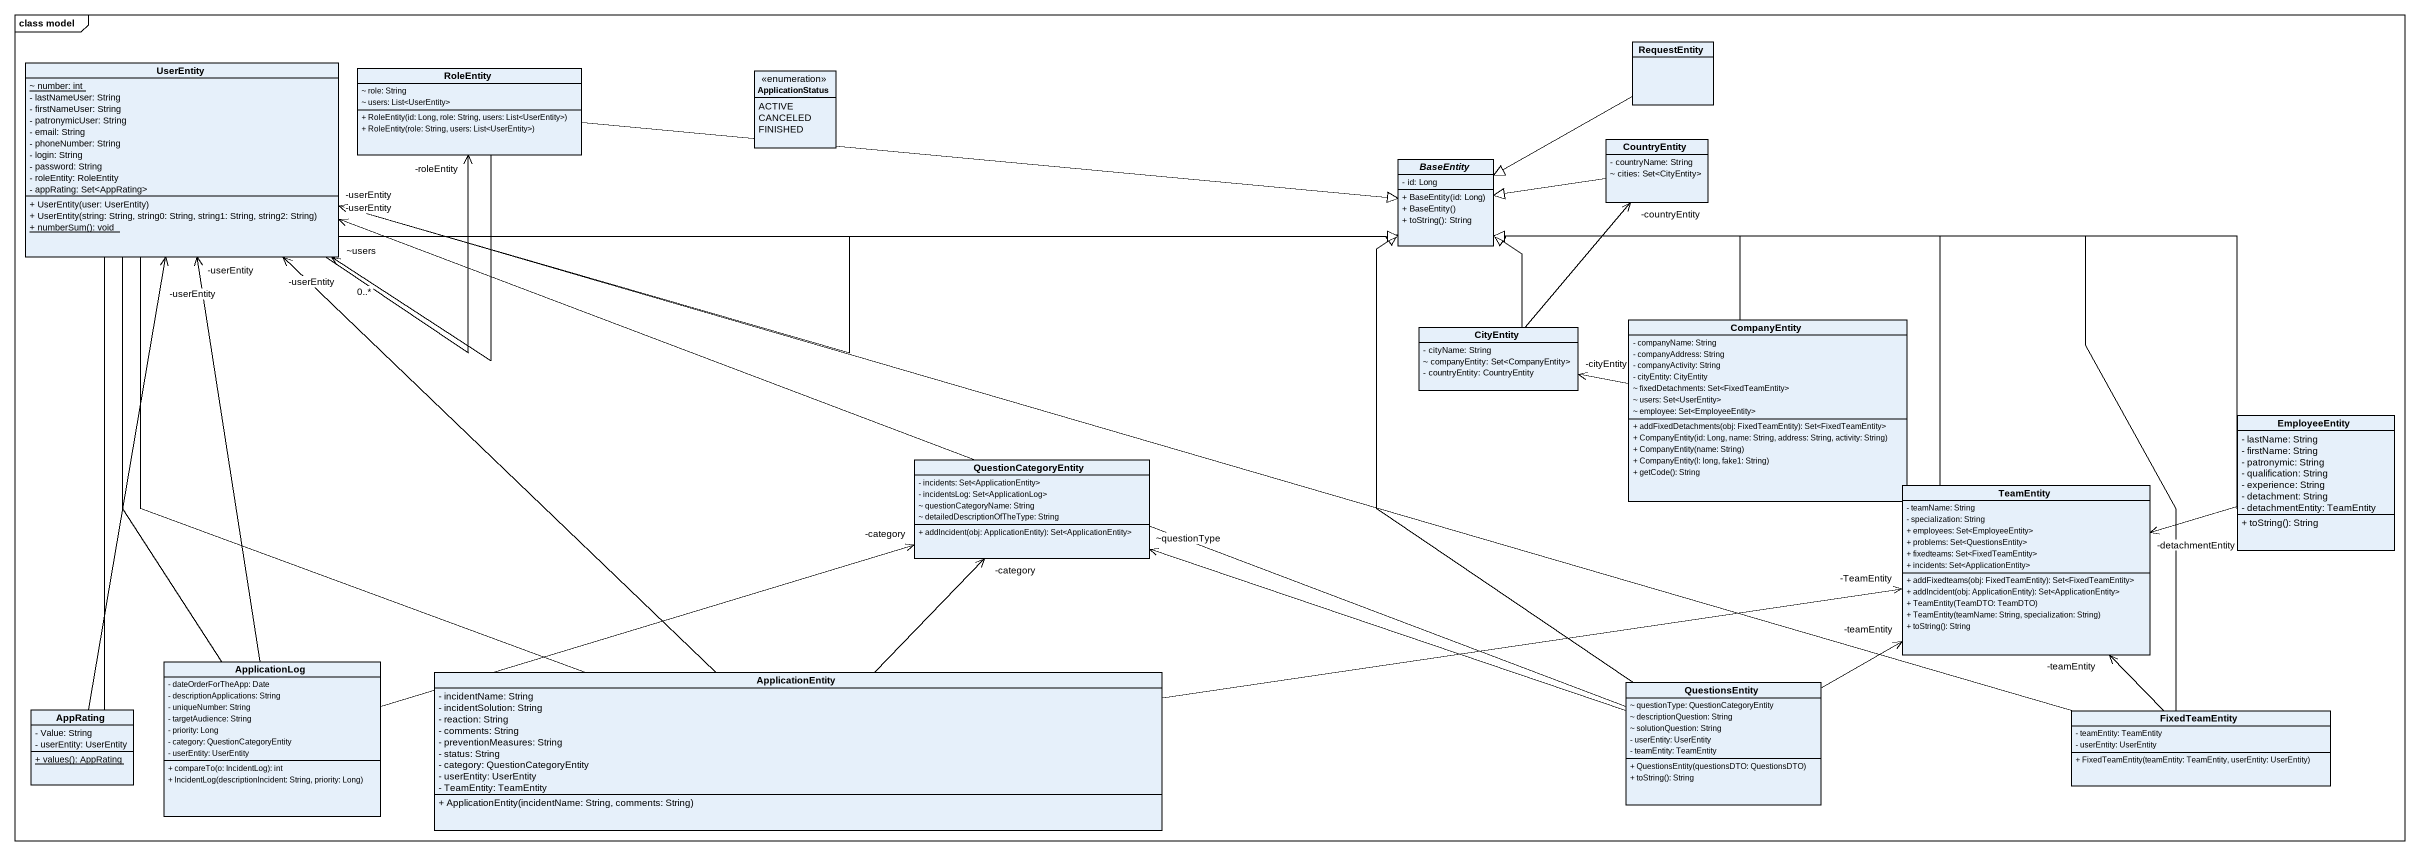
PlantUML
@startuml
mainframe class model
hide circle
hide empty members
skinparam classAttributeIconSize 0
class RequestEntity
class UserEntity {
  {static} ~ number: int
  - lastNameUser: String
  - firstNameUser: String
  - patronymicUser: String
  - email: String
  - phoneNumber: String
  - login: String
  - password: String
  - roleEntity: RoleEntity
  - appRating: Set<AppRating>
  + UserEntity(user: UserEntity)
  + UserEntity(string: String, string0: String, string1: String, string2: String)
  {static} + numberSum(): void
}
class RoleEntity {
  ~ role: String
  ~ users: List<UserEntity>
  + RoleEntity(id: Long, role: String, users: List<UserEntity>)
  + RoleEntity(role: String, users: List<UserEntity>)
}
enum ApplicationStatus {
  ACTIVE
  CANCELED
  FINISHED
}
abstract class BaseEntity {
  - id: Long
  + BaseEntity(id: Long)
  + BaseEntity()
  + toString(): String
}
class CountryEntity {
  - countryName: String
  ~ cities: Set<CityEntity>
}
class CityEntity {
  - cityName: String
  ~ companyEntity: Set<CompanyEntity>
  - countryEntity: CountryEntity
}
class CompanyEntity {
  - companyName: String
  - companyAddress: String
  - companyActivity: String
  - cityEntity: CityEntity
  ~ fixedDetachments: Set<FixedTeamEntity>
  ~ users: Set<UserEntity>
  ~ employee: Set<EmployeeEntity>
  + addFixedDetachments(obj: FixedTeamEntity): Set<FixedTeamEntity>
  + CompanyEntity(id: Long, name: String, address: String, activity: String)
  + CompanyEntity(name: String)
  + CompanyEntity(l: long, fake1: String)
  + getCode(): String
}
class EmployeeEntity {
  - lastName: String
  - firstName: String
  - patronymic: String
  - qualification: String
  - experience: String
  - detachment: String
  - detachmentEntity: TeamEntity
  + toString(): String
}
class QuestionCategoryEntity {
  - incidents: Set<ApplicationEntity>
  - incidentsLog: Set<ApplicationLog>
  ~ questionCategoryName: String
  ~ detailedDescriptionOfTheType: String
  + addIncident(obj: ApplicationEntity): Set<ApplicationEntity>
}
class TeamEntity {
  - teamName: String
  - specialization: String
  + employees: Set<EmployeeEntity>
  + problems: Set<QuestionsEntity>
  + fixedteams: Set<FixedTeamEntity>
  + incidents: Set<ApplicationEntity>
  + addFixedteams(obj: FixedTeamEntity): Set<FixedTeamEntity>
  + addIncident(obj: ApplicationEntity): Set<ApplicationEntity>
  + TeamEntity(TeamDTO: TeamDTO)
  + TeamEntity(teamName: String, specialization: String)
  + toString(): String
}
class ApplicationLog {
  - dateOrderForTheApp: Date
  - descriptionApplications: String
  - uniqueNumber: String
  - targetAudience: String
  - priority: Long
  - category: QuestionCategoryEntity
  - userEntity: UserEntity
  + compareTo(o: IncidentLog): int
  + IncidentLog(descriptionIncident: String, priority: Long)
}
class AppRating {
  - Value: String
  - userEntity: UserEntity
  {static} + values(): AppRating
}
class ApplicationEntity {
  - incidentName: String
  - incidentSolution: String
  - reaction: String
  - comments: String
  - preventionMeasures: String
  - status: String
  - category: QuestionCategoryEntity
  - userEntity: UserEntity
  - TeamEntity: TeamEntity
  + ApplicationEntity(incidentName: String, comments: String)
}
class QuestionsEntity {
  ~ questionType: QuestionCategoryEntity
  ~ descriptionQuestion: String
  ~ solutionQuestion: String
  - userEntity: UserEntity
  - teamEntity: TeamEntity
  + QuestionsEntity(questionsDTO: QuestionsDTO)
  + toString(): String
}
class FixedTeamEntity {
  - teamEntity: TeamEntity
  - userEntity: UserEntity
  + FixedTeamEntity(teamEntity: TeamEntity, userEntity: UserEntity)
}
RequestEntity -left-|> BaseEntity
UserEntity -right-> "-roleEntity" RoleEntity
UserEntity -right-|> BaseEntity
RoleEntity -left-> "~users\n0..*" UserEntity
RoleEntity -right-|> BaseEntity
CountryEntity -left-|> BaseEntity
CityEntity -up-|> BaseEntity
CityEntity -up-> "-countryEntity" CountryEntity
CompanyEntity -up-|> BaseEntity
CompanyEntity -left-> "-cityEntity" CityEntity
EmployeeEntity -left-|> BaseEntity
EmployeeEntity -left-> "-detachmentEntity" TeamEntity
TeamEntity -up-|> BaseEntity
ApplicationLog -up-> "-userEntity" UserEntity
ApplicationLog -right-|> BaseEntity
ApplicationLog -right-> "-category" QuestionCategoryEntity
AppRating -up-> "-userEntity" UserEntity
AppRating -right-|> BaseEntity
ApplicationEntity -up-> "-userEntity" UserEntity
ApplicationEntity -up-|> BaseEntity
ApplicationEntity -up-> "-category" QuestionCategoryEntity
ApplicationEntity -right-> "-TeamEntity" TeamEntity
QuestionsEntity -left-> "-userEntity" UserEntity
QuestionsEntity -up-|> BaseEntity
QuestionsEntity -left-> "~questionType" QuestionCategoryEntity
QuestionsEntity -right-> "-teamEntity" TeamEntity
FixedTeamEntity -left-> "-userEntity" UserEntity
FixedTeamEntity -up-|> BaseEntity
FixedTeamEntity -up-> "-teamEntity" TeamEntity
@enduml
